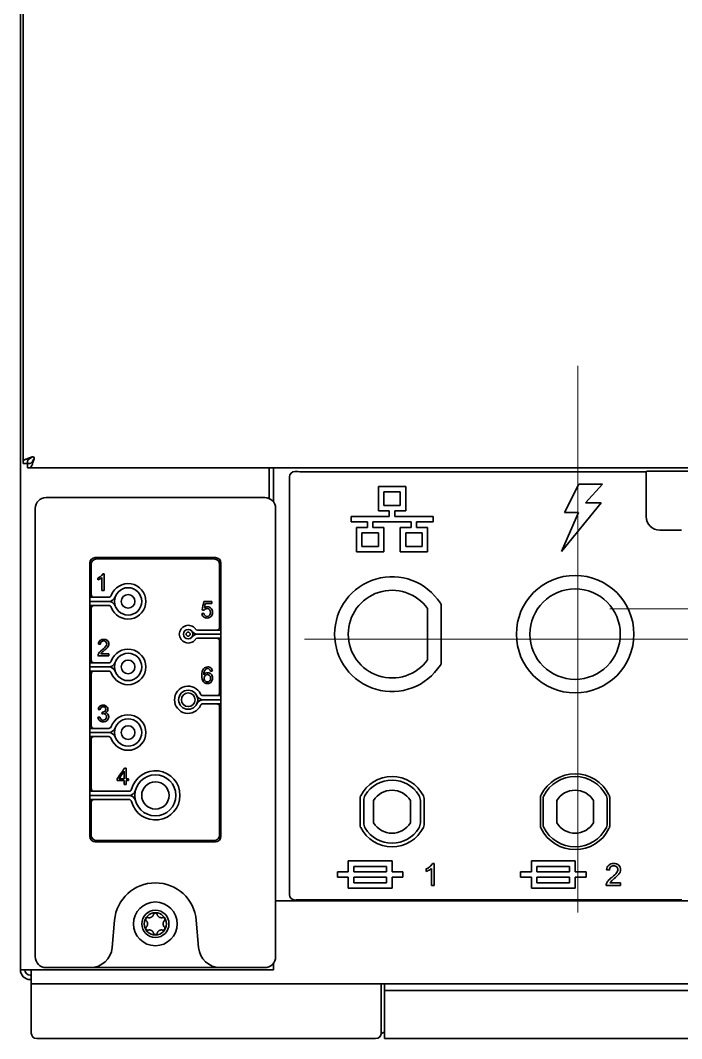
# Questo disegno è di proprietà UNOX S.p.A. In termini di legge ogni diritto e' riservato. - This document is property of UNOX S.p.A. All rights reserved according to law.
# Model space of a CAD drawing. Extents: x 53 to 4125, y 6244 to 9910.
# Drawn here: x 54.3 to 175.2, y 7999.4 to 8185.7 of the extents above; entities that cross this region are included whole.
import ezdxf

# ---------------------------------------------------------------- set-up
doc = ezdxf.new("R2010")
doc.units = 0
doc.header["$LTSCALE"] = 5
doc.layers.get('0').update_dxf_attribs({"linetype": 'CONTINUOUS', "lineweight": 0})
doc.layers.add('ORTHO$15', color=7, linetype='CONTINUOUS', true_color=0xffffff)

msp = doc.modelspace()

# ---------------------------------------------------------------- linework, layer by layer
at = {"color": 1}
for p, q in [((156.26, 8122.5), (156.26, 8022.5)), ((106.26, 8072.5), (206.26, 8072.5))]:
    msp.add_line(p, q, dxfattribs=at)
at = {"color": 3}
msp.add_line((162.08, 8078.02), (262.08, 8078.02), dxfattribs=at)
at = {"layer": 'ORTHO$15', "color": 7, "linetype": 'Continuous', "lineweight": 35, "extrusion": (0, 1, 0)}
for p, q in [((54.26, 8012), (54.26, 8727.57)), ((54.76, 8104.94), (54.76, 8727.27)), ((54.76, 8104.6), (54.76, 8104.94)), ((55.56, 8104.6), (54.76, 8104.6)), ((55.56, 8104.6), (55.56, 8104.94)), ((55.9, 8104.6), (55.56, 8104.6)), ((55.56, 8104.6), (55.56, 8103.8)), ((55.9, 8103.8), (55.56, 8103.8)), ((802.61, 8103.8), (55.9, 8103.8)), ((99.76, 8098.23), (99.76, 8103.8)), ((100.56, 8097.6), (100.56, 8103.8)), ((103.5, 8025.75), (103.5, 8102.15)), ((107.5, 8103.1), (168.77, 8103.1)), ((168.76, 8094.91), (168.76, 8102.1)), ((168.77, 8103.1), (168.86, 8103.19)), ((171.36, 8103.23), (175.15, 8103.23)), ((119.76, 8100.43), (119.76, 8095.93)), ((124.76, 8100.43), (119.76, 8100.43)), ((124.76, 8095.93), (124.76, 8100.43)), ((156.46, 8100.81), (153.81, 8095.64)), ((160.76, 8100.81), (156.46, 8100.81)), ((157.68, 8097.4), (160.76, 8100.81)), ((58.96, 8098.4), (98.96, 8098.4)), ((123.76, 8099.43), (120.76, 8099.43)), ((120.76, 8099.43), (120.76, 8096.93)), ((123.76, 8096.93), (123.76, 8099.43)), ((56.96, 8014.4), (56.96, 8096.4)), ((100.96, 8096.4), (100.96, 8014.4)), ((120.76, 8096.93), (123.76, 8096.93)), ((153.27, 8088.51), (160.52, 8097.4)), ((160.52, 8097.4), (157.68, 8097.4)), ((114.76, 8094.93), (114.76, 8093.93)), ((114.76, 8094.93), (121.76, 8094.93)), ((119.76, 8095.93), (121.76, 8095.93)), ((121.76, 8094.93), (121.76, 8095.93)), ((122.76, 8094.93), (122.76, 8095.93)), ((122.76, 8095.93), (124.76, 8095.93)), ((122.76, 8094.93), (129.76, 8094.93)), ((129.76, 8094.93), (129.76, 8093.93)), ((156.36, 8095.64), (153.27, 8088.51)), ((153.81, 8095.64), (156.36, 8095.64)), ((114.76, 8093.93), (117.76, 8093.93)), ((117.76, 8092.93), (115.76, 8092.93)), ((115.76, 8092.93), (115.76, 8088.43)), ((117.76, 8093.93), (117.76, 8092.93)), ((118.76, 8093.93), (118.76, 8092.93)), ((118.76, 8093.93), (125.76, 8093.93)), ((120.76, 8092.93), (118.76, 8092.93)), ((120.76, 8088.43), (120.76, 8092.93)), ((123.76, 8092.93), (123.76, 8088.43)), ((125.76, 8092.93), (123.76, 8092.93)), ((125.76, 8093.93), (125.76, 8092.93)), ((126.76, 8093.93), (129.76, 8093.93)), ((126.76, 8093.93), (126.76, 8092.93)), ((128.76, 8092.93), (126.76, 8092.93)), ((128.76, 8088.43), (128.76, 8092.93)), ((175.25, 8092.41), (171.26, 8092.41)), ((116.76, 8091.93), (116.76, 8089.43)), ((119.76, 8091.93), (116.76, 8091.93)), ((119.76, 8089.43), (119.76, 8091.93)), ((127.76, 8091.93), (124.76, 8091.93)), ((124.76, 8091.93), (124.76, 8089.43)), ((127.76, 8089.43), (127.76, 8091.93)), ((116.76, 8089.43), (119.76, 8089.43)), ((124.76, 8089.43), (127.76, 8089.43)), ((89.96, 8087.4), (67.96, 8087.4)), ((68.21, 8087.15), (89.71, 8087.15)), ((115.76, 8088.43), (120.76, 8088.43)), ((123.76, 8088.43), (128.76, 8088.43)), ((66.96, 8086.4), (66.96, 8036.4)), ((67.21, 8080.65), (67.21, 8086.15)), ((90.71, 8086.15), (90.71, 8074.65)), ((90.96, 8036.4), (90.96, 8086.4)), ((67.71, 8080.15), (66.96, 8080.15)), ((66.96, 8079.4), (70.21, 8079.4)), ((70.42, 8080.15), (67.71, 8080.15)), ((70.21, 8079.4), (70.42, 8079.4)), ((66.96, 8078.65), (67.71, 8078.65)), ((67.21, 8068.65), (67.21, 8078.15)), ((67.71, 8078.65), (70.42, 8078.65)), ((128.77, 8068.74), (128.77, 8078.07)), ((131.26, 8068.28), (131.26, 8078.53)), ((90.21, 8074.15), (86.67, 8074.15)), ((90.21, 8074.15), (90.96, 8074.15)), ((87.71, 8073.4), (86.67, 8073.4)), ((86.67, 8072.65), (90.21, 8072.65)), ((90.96, 8073.4), (87.71, 8073.4)), ((90.21, 8072.65), (90.96, 8072.65)), ((90.71, 8072.15), (90.71, 8062.65)), ((67.71, 8068.15), (66.96, 8068.15)), ((70.42, 8068.15), (67.71, 8068.15)), ((66.96, 8067.4), (70.21, 8067.4)), ((66.96, 8066.65), (67.71, 8066.65)), ((67.71, 8066.65), (70.42, 8066.65)), ((70.21, 8067.4), (70.42, 8067.4)), ((67.21, 8056.65), (67.21, 8066.15)), ((90.21, 8062.15), (87.68, 8062.15)), ((87.68, 8061.4), (87.71, 8061.4)), ((87.68, 8060.65), (90.21, 8060.65)), ((90.96, 8061.4), (87.71, 8061.4)), ((90.21, 8062.15), (90.96, 8062.15)), ((90.21, 8060.65), (90.96, 8060.65)), ((90.71, 8060.15), (90.71, 8036.65)), ((67.71, 8056.15), (66.96, 8056.15)), ((66.96, 8055.4), (70.21, 8055.4)), ((70.42, 8056.15), (67.71, 8056.15)), ((70.21, 8055.4), (70.42, 8055.4)), ((66.96, 8054.65), (67.71, 8054.65)), ((67.21, 8045.15), (67.21, 8054.15)), ((67.71, 8054.65), (70.42, 8054.65)), ((67.71, 8044.65), (66.96, 8044.65)), ((70.21, 8043.9), (66.96, 8043.9)), ((74.11, 8044.65), (67.71, 8044.65)), ((74.11, 8043.9), (70.21, 8043.9)), ((66.96, 8043.15), (67.71, 8043.15)), ((67.21, 8036.65), (67.21, 8042.65)), ((67.71, 8043.15), (74.11, 8043.15)), ((116.41, 8038.49), (116.41, 8043.35)), ((117.07, 8042.97), (117.07, 8038.88)), ((118.89, 8042.97), (118.89, 8038.88)), ((125.62, 8038.88), (125.62, 8042.97)), ((127.44, 8038.88), (127.44, 8042.97)), ((128.11, 8043.35), (128.11, 8038.49)), ((149.41, 8038.49), (149.41, 8043.35)), ((149.91, 8043.35), (149.91, 8038.49)), ((152.39, 8042.97), (152.39, 8038.88)), ((159.12, 8038.88), (159.12, 8042.97)), ((161.61, 8038.49), (161.61, 8043.35)), ((162.11, 8043.35), (162.11, 8038.49)), ((67.96, 8035.4), (89.96, 8035.4)), ((89.71, 8035.65), (68.21, 8035.65)), ((114.26, 8031.92), (122.26, 8031.92)), ((114.26, 8029.92), (114.26, 8031.92)), ((115.26, 8029.92), (115.26, 8030.92)), ((115.26, 8030.92), (121.26, 8030.92)), ((121.26, 8030.92), (121.26, 8029.92)), ((122.26, 8031.92), (122.26, 8029.92)), ((155.76, 8031.92), (147.76, 8031.92)), ((147.76, 8031.92), (147.76, 8029.92)), ((148.76, 8030.92), (148.76, 8029.92)), ((154.76, 8030.92), (148.76, 8030.92)), ((154.76, 8029.92), (154.76, 8030.92)), ((155.76, 8029.92), (155.76, 8031.92)), ((114.26, 8029.92), (112.26, 8029.92)), ((112.26, 8028.92), (112.26, 8029.92)), ((121.26, 8029.92), (115.26, 8029.92)), ((124.26, 8029.92), (122.26, 8029.92)), ((124.26, 8028.92), (124.26, 8029.92)), ((147.76, 8029.92), (145.76, 8029.92)), ((145.76, 8028.92), (145.76, 8029.92)), ((154.76, 8029.92), (148.76, 8029.92)), ((157.76, 8029.92), (155.76, 8029.92)), ((157.76, 8028.92), (157.76, 8029.92)), ((114.26, 8028.92), (112.26, 8028.92)), ((114.26, 8026.92), (114.26, 8028.92)), ((121.26, 8028.92), (115.26, 8028.92)), ((115.26, 8027.92), (115.26, 8028.92)), ((121.26, 8027.92), (115.26, 8027.92)), ((121.26, 8028.92), (121.26, 8027.92)), ((122.26, 8028.92), (122.26, 8026.92)), ((124.26, 8028.92), (122.26, 8028.92)), ((147.76, 8028.92), (145.76, 8028.92)), ((147.76, 8028.92), (147.76, 8026.92)), ((154.76, 8028.92), (148.76, 8028.92)), ((148.76, 8028.92), (148.76, 8027.92)), ((148.76, 8027.92), (154.76, 8027.92)), ((154.76, 8027.92), (154.76, 8028.92)), ((155.76, 8026.92), (155.76, 8028.92)), ((157.76, 8028.92), (155.76, 8028.92)), ((122.26, 8026.92), (114.26, 8026.92)), ((147.76, 8026.92), (155.76, 8026.92)), ((100.96, 8024.6), (277.26, 8024.6)), ((175.29, 8024.8), (107.5, 8024.8)), ((71.48, 8021.06), (71.05, 8016.05)), ((86.86, 8016.05), (86.43, 8021.06)), ((67.06, 8012.4), (58.96, 8012.4)), ((87.29, 8012.4), (70.62, 8012.4)), ((98.96, 8012.4), (90.85, 8012.4)), ((100.56, 8013.2), (100.56, 8012)), ((56.06, 8012), (54.26, 8012)), ((98.76, 8012), (56.06, 8012)), ((56.26, 8011), (56.06, 8011)), ((56.26, 8011.2), (56.26, 8012)), ((56.26, 8009.4), (56.26, 8011.2)), ((99.76, 8012), (98.76, 8012)), ((100.56, 8012), (99.76, 8012)), ((56.06, 8010.2), (56.26, 8010.2)), ((690.16, 8009.4), (56.26, 8009.4)), ((56.26, 8000.4), (56.26, 8009.4)), ((120.26, 8009.4), (120.26, 8000.4)), ((120.91, 8008.2), (120.91, 8009.4)), ((120.91, 8008.2), (120.91, 8007.2)), ((120.91, 8008.2), (122.91, 8008.2)), ((120.91, 8007.2), (120.91, 8001.6)), ((122.91, 8008.2), (694.63, 8008.2)), ((120.91, 7999.4), (120.91, 8001.6)), ((60.26, 7999.4), (57.26, 7999.4)), ((116.26, 7999.4), (60.26, 7999.4)), ((119.26, 7999.4), (116.26, 7999.4)), ((737.61, 7999.4), (120.91, 7999.4))]:
    msp.add_line(p, q, dxfattribs=at)
at = {"layer": 'ORTHO$15', "color": 7, "linetype": 'Continuous', "lineweight": 35}
for centre, radius in [((155.76, 8073.4), 10.75), ((155.76, 8073.4), 8.27), ((73.96, 8079.4), 1.25), ((84.96, 8073.4), 0.375), ((73.96, 8067.4), 1.25), ((84.96, 8061.4), 1.25), ((73.96, 8055.4), 1.25), ((78.96, 8043.9), 2.5), ((78.96, 8020.4), 4), ((78.96, 8020.4), 2.49)]:
    msp.add_circle(centre, radius, dxfattribs=at)
at = {"layer": 'ORTHO$15', "color": 7, "linetype": 'Continuous', "lineweight": 35, "extrusion": (0, 0, -1)}
for centre, radius in [((-73.96, 8079.4), 2.5), ((-84.96, 8073.4), 0.875), ((-73.96, 8067.4), 2.5), ((-84.96, 8061.4), 1.75), ((-73.96, 8055.4), 2.5), ((-78.96, 8043.9), 3.75), ((-78.96, 8020.4), 2.03)]:
    msp.add_circle(centre, radius, dxfattribs=at)
at = {"layer": 'ORTHO$15', "color": 7, "linetype": 'Continuous', "lineweight": 35}
for centre, radius, start, end in [((56.56, 8105.6), 0.25, 0, 90), ((67.96, 8086.4), 1, 90, 180), ((89.96, 8086.4), 1, 0, 90), ((122.26, 8073.4), 10.5, 32.6369, 327.3631), ((73.96, 8079.4), 3.25, 199.4712, 160.5288), ((122.26, 8073.4), 8.02, 35.6591, 324.3409), ((128.76, 8078.07), 0.0157, 0, 35.6591), ((130.26, 8078.53), 1, 0, 32.6369), ((84.96, 8073.4), 1.62, 36.0319, 323.9681), ((73.96, 8067.4), 3.25, 199.4712, 160.5288), ((128.76, 8068.74), 0.0157, 324.3409, 0), ((130.26, 8068.28), 1, 327.3631, 0), ((84.96, 8061.4), 2.5, 24.6243, 335.3757), ((73.96, 8055.4), 3.25, 199.4712, 160.5288), ((78.96, 8043.9), 4.5, 194.4775, 165.5225), ((122.26, 8040.92), 5.76, 31.4052, 148.5948), ((155.76, 8040.92), 6.42, 26.6186, 153.3814), ((118.91, 8042.97), 1.83, 148.5948, 180), ((122.26, 8040.92), 3.94, 31.4052, 148.5948), ((125.61, 8042.97), 1.83, 0, 31.4052), ((155.76, 8040.92), 3.94, 31.4052, 148.5948), ((118.91, 8042.97), 0.0157, 148.5948, 180), ((125.61, 8042.97), 0.0157, 0, 31.4052), ((150.91, 8043.35), 1, 153.3814, 180), ((152.41, 8042.97), 0.0157, 148.5948, 180), ((159.11, 8042.97), 0.0157, 0, 31.4052), ((160.61, 8043.35), 1, 0, 26.6186), ((118.91, 8038.88), 1.83, 180, 211.4052), ((118.91, 8038.88), 0.0157, 180, 211.4052), ((122.26, 8040.92), 3.94, 211.4052, 328.5948), ((125.61, 8038.88), 0.0157, 328.5948, 0), ((125.61, 8038.88), 1.83, 328.5948, 0), ((150.91, 8038.49), 1, 180, 206.6186), ((152.41, 8038.88), 0.0157, 180, 211.4052), ((155.76, 8040.92), 3.94, 211.4052, 328.5948), ((159.11, 8038.88), 0.0157, 328.5948, 0), ((160.61, 8038.49), 1, 333.3814, 0), ((67.96, 8036.4), 1, 180, 270), ((89.96, 8036.4), 1, 270, 0), ((122.26, 8040.92), 5.76, 211.4052, 328.5948), ((155.76, 8040.92), 6.42, 206.6186, 333.3814), ((78.96, 8020.4), 7.5, 5, 175), ((56.06, 8012), 1.8, 180, 270), ((57.26, 8000.4), 1, 180, 270), ((119.26, 8000.4), 1, 270, 0)]:
    msp.add_arc(centre, radius, start, end, dxfattribs=at)
at = {"layer": 'ORTHO$15', "color": 7, "linetype": 'Continuous', "lineweight": 35, "extrusion": (0, 0, -1)}
for centre, radius, start, end in [((-58.96, 8096.4), 2, 0, 90), ((-98.96, 8096.4), 2, 90, 180), ((-68.21, 8086.15), 1, 0, 90), ((-89.71, 8086.15), 1, 90, 180), ((-67.71, 8080.65), 0.5, 270, 0), ((-70.42, 8080.65), 0.5, 199.4712, 270), ((-70.42, 8080.65), 1.25, 199.4712, 270), ((-70.42, 8078.15), 1.25, 90, 160.5288), ((-67.71, 8078.15), 0.5, 0, 90), ((-70.42, 8078.15), 0.5, 90, 160.5288), ((-86.67, 8074.65), 1.25, 270, 323.9681), ((-86.67, 8074.65), 0.5, 270, 323.9681), ((-90.21, 8074.65), 0.5, 180, 270), ((-86.67, 8072.15), 1.25, 36.0319, 90), ((-86.67, 8072.15), 0.5, 36.0319, 90), ((-90.21, 8072.15), 0.5, 90, 180), ((-67.71, 8068.65), 0.5, 270, 0), ((-70.42, 8068.65), 0.5, 199.4712, 270), ((-70.42, 8068.65), 1.25, 199.4712, 270), ((-67.71, 8066.15), 0.5, 0, 90), ((-70.42, 8066.15), 1.25, 90, 160.5288), ((-70.42, 8066.15), 0.5, 90, 160.5288), ((-90.21, 8062.65), 0.5, 180, 270), ((-87.68, 8062.65), 1.25, 270, 335.3757), ((-87.68, 8060.15), 1.25, 24.6243, 90), ((-87.68, 8062.65), 0.5, 270, 335.3757), ((-87.68, 8060.15), 0.5, 24.6243, 90), ((-90.21, 8060.15), 0.5, 90, 180), ((-67.71, 8056.65), 0.5, 270, 0), ((-70.42, 8056.65), 0.5, 199.4712, 270), ((-70.42, 8056.65), 1.25, 199.4712, 270), ((-70.42, 8054.15), 1.25, 90, 160.5288), ((-67.71, 8054.15), 0.5, 0, 90), ((-70.42, 8054.15), 0.5, 90, 160.5288), ((-155.76, 8040.92), 6.93, 26.6186, 153.3814), ((-122.26, 8040.92), 6.42, 26.6186, 153.3814), ((-67.71, 8045.15), 0.5, 270, 0), ((-74.11, 8045.15), 0.5, 194.4775, 270), ((-74.11, 8045.15), 1.25, 194.4775, 270), ((-74.11, 8042.65), 1.25, 90, 165.5225), ((-150.91, 8043.35), 1.5, 0, 26.6186), ((-160.61, 8043.35), 1.5, 153.3814, 180), ((-67.71, 8042.65), 0.5, 0, 90), ((-74.11, 8042.65), 0.5, 90, 165.5225), ((-117.41, 8043.35), 1, 0, 26.6186), ((-127.11, 8043.35), 1, 153.3814, 180), ((-117.41, 8038.49), 1, 333.3814, 0), ((-127.11, 8038.49), 1, 180, 206.6186), ((-150.91, 8038.49), 1.5, 333.3814, 0), ((-160.61, 8038.49), 1.5, 180, 206.6186), ((-68.21, 8036.65), 1, 270, 0), ((-89.71, 8036.65), 1, 180, 270), ((-122.26, 8040.92), 6.42, 206.6186, 333.3814), ((-155.76, 8040.92), 6.93, 206.6186, 333.3814), ((-67.06, 8016.4), 4, 185, 270), ((-90.85, 8016.4), 4, 270, 355), ((-58.96, 8014.4), 2, 270, 0), ((-98.96, 8014.4), 2, 180, 270), ((-56.06, 8012), 1, 270, 0), ((-121.09, 7999.6), 1, 23.5782, 79.4535)]:
    msp.add_arc(centre, radius, start, end, dxfattribs=at)
at = {"layer": 'ORTHO$15', "color": 7, "linetype": 'Continuous', "lineweight": 35}
for centre, major_axis, start_param, end_param in [((104.5, 8102.15), (0.707, 0.707), 0.78555, 2.356042), ((104.5, 8025.75), (0.707, -0.707), 3.927143, 5.497635)]:
    msp.add_ellipse(centre, major_axis=major_axis, ratio=0.999695, start_param=start_param, end_param=end_param, dxfattribs=at)
at = {"layer": 'ORTHO$15', "color": 7, "linetype": 'Continuous', "lineweight": 35, "extrusion": (0, 0, -1)}
for centre, major_axis, ratio, start_param, end_param in [((107.5, 8103.16), (-3, 0), 0.017455, 4.712389, 6.265732), ((168.77, 8102.1), (0, 1), 0.008728, 4.712389, 6.265732), ((171.36, 8103.19), (-2.5, 0), 0.017455, 0.017453, 1.570796), ((175.15, 8103.19), (-2.5, 0), 0.017455, 1.570796, 3.124139), ((171.26, 8094.91), (-1.77, -1.77), 0.999695, 5.497939, 7.068431), ((107.5, 8024.75), (-3, 0), 0.017455, 0.017453, 1.570796)]:
    msp.add_ellipse(centre, major_axis=major_axis, ratio=ratio, start_param=start_param, end_param=end_param, dxfattribs=at)
at = {"layer": 'ORTHO$15', "color": 7, "linetype": 'Continuous', "lineweight": 35}
for points, knots in [([(54.76, 8104.94), (54.76, 8104.98), (54.77, 8105.02), (54.81, 8105.09), (54.84, 8105.13), (54.92, 8105.2), (54.97, 8105.24), (55.09, 8105.31), (55.16, 8105.35), (55.31, 8105.42), (55.39, 8105.46), (55.57, 8105.53), (55.66, 8105.57), (55.87, 8105.64), (55.97, 8105.68), (56.19, 8105.75), (56.3, 8105.79), (56.41, 8105.83)], [0, 0, 0, 0, 0.125, 0.125, 0.25, 0.25, 0.375, 0.375, 0.5, 0.5, 0.625, 0.625, 0.75, 0.75, 0.875, 0.875, 1, 1, 1, 1]), ([(55.56, 8104.94), (55.56, 8105.02), (55.58, 8105.09), (55.67, 8105.24), (55.74, 8105.31), (55.9, 8105.46), (56, 8105.53), (56.23, 8105.68), (56.35, 8105.75), (56.47, 8105.83)], [0, 0, 0, 0, 0.25, 0.25, 0.5, 0.5, 0.75, 0.75, 1, 1, 1, 1]), ([(55.9, 8104.6), (55.93, 8104.6), (55.97, 8104.61), (56.04, 8104.63), (56.08, 8104.65), (56.15, 8104.69), (56.19, 8104.72), (56.27, 8104.79), (56.3, 8104.82), (56.38, 8104.91), (56.41, 8104.95), (56.49, 8105.05), (56.52, 8105.11), (56.6, 8105.22), (56.63, 8105.28), (56.71, 8105.4), (56.75, 8105.46), (56.78, 8105.52)], [0, 0, 0, 0, 0.125, 0.125, 0.25, 0.25, 0.375, 0.375, 0.5, 0.5, 0.625, 0.625, 0.75, 0.75, 0.875, 0.875, 1, 1, 1, 1]), ([(55.9, 8103.8), (55.97, 8103.8), (56.04, 8103.84), (56.19, 8104.01), (56.27, 8104.13), (56.41, 8104.43), (56.49, 8104.61), (56.63, 8105.01), (56.71, 8105.23), (56.78, 8105.45)], [0, 0, 0, 0, 0.25, 0.25, 0.5, 0.5, 0.75, 0.75, 1, 1, 1, 1]), ([(56.41, 8105.83), (56.41, 8105.83), (56.42, 8105.83), (56.43, 8105.83), (56.44, 8105.84), (56.45, 8105.84), (56.46, 8105.84), (56.47, 8105.84), (56.48, 8105.85), (56.49, 8105.85), (56.5, 8105.85), (56.51, 8105.85), (56.52, 8105.85), (56.53, 8105.85), (56.54, 8105.85), (56.55, 8105.85), (56.56, 8105.85)], [0, 0, 0, 0, 0.070356, 0.140723, 0.211142, 0.28165, 0.352287, 0.42309, 0.494098, 0.565348, 0.636878, 0.708725, 0.780925, 0.853514, 0.926527, 1, 1, 1, 1]), ([(68.46, 8083.66), (68.66, 8083.76), (68.84, 8083.87), (69.15, 8084.15), (69.26, 8084.28), (69.32, 8084.41)], [0, 0, 0, 0, 0.500072, 0.500072, 1, 1, 1, 1]), ([(69.19, 8083.75), (69.1, 8083.66), (68.99, 8083.58), (68.7, 8083.41), (68.57, 8083.35), (68.46, 8083.31)], [0, 0, 0, 0, 0.499419, 0.499419, 1, 1, 1, 1]), ([(87.46, 8077.19), (87.48, 8076.94), (87.58, 8076.73), (87.92, 8076.43), (88.15, 8076.35), (88.75, 8076.35), (89.01, 8076.47), (89.36, 8076.91), (89.44, 8077.15), (89.44, 8077.7), (89.35, 8077.94), (88.99, 8078.3), (88.77, 8078.39), (88.31, 8078.39), (88.12, 8078.33), (87.94, 8078.2)], [0, 0, 0, 0, 0.140922, 0.140922, 0.281844, 0.281844, 0.453247, 0.453247, 0.593415, 0.593415, 0.740711, 0.740711, 0.88832, 0.88832, 1, 1, 1, 1]), ([(87.87, 8077.77), (87.92, 8077.86), (88, 8077.93), (88.19, 8078.04), (88.29, 8078.07), (88.6, 8078.07), (88.76, 8078.01), (88.99, 8077.76), (89.05, 8077.6), (89.05, 8077.16), (88.99, 8076.99), (88.75, 8076.72), (88.6, 8076.65), (88.27, 8076.65), (88.15, 8076.7), (87.94, 8076.89), (87.87, 8077.03), (87.84, 8077.22)], [0, 0, 0, 0, 0.087762, 0.087762, 0.175829, 0.175829, 0.316737, 0.316737, 0.456744, 0.456744, 0.604956, 0.604956, 0.753169, 0.753169, 0.876359, 0.876359, 1, 1, 1, 1]), ([(68.91, 8071.55), (68.91, 8071.74), (68.96, 8071.88), (69.17, 8072.1), (69.32, 8072.15), (69.66, 8072.15), (69.8, 8072.1), (70.01, 8071.9), (70.06, 8071.78), (70.06, 8071.49), (70, 8071.34), (69.77, 8071.03), (69.55, 8070.82), (69.02, 8070.38), (68.85, 8070.23), (68.63, 8069.97), (68.55, 8069.83), (68.5, 8069.7)], [0, 0, 0, 0, 0.147157, 0.147157, 0.293787, 0.293787, 0.431567, 0.431567, 0.569855, 0.569855, 0.700903, 0.700903, 0.83184, 0.83184, 0.91592, 0.91592, 1, 1, 1, 1]), ([(68.97, 8069.8), (69.01, 8069.86), (69.06, 8069.93), (69.19, 8070.06), (69.33, 8070.19), (69.82, 8070.6), (70, 8070.77), (70.23, 8071.03), (70.31, 8071.15), (70.41, 8071.38), (70.44, 8071.5), (70.44, 8071.86), (70.35, 8072.06), (70.02, 8072.38), (69.79, 8072.45), (69.22, 8072.45), (68.99, 8072.38), (68.65, 8072.09), (68.55, 8071.87), (68.53, 8071.59)], [0, 0, 0, 0, 0.067112, 0.067112, 0.133836, 0.133836, 0.214006, 0.214006, 0.294415, 0.294415, 0.374823, 0.374823, 0.532056, 0.532056, 0.689288, 0.689288, 0.844844, 0.844844, 1, 1, 1, 1]), ([(89.38, 8066.67), (89.35, 8066.9), (89.26, 8067.08), (88.96, 8067.35), (88.77, 8067.41), (88.22, 8067.41), (87.96, 8067.3), (87.56, 8066.81), (87.46, 8066.39), (87.46, 8065.29), (87.55, 8064.92), (87.94, 8064.46), (88.19, 8064.35), (88.68, 8064.35), (88.84, 8064.39), (89.12, 8064.57), (89.23, 8064.69), (89.4, 8065.01), (89.44, 8065.19), (89.44, 8065.66), (89.35, 8065.9), (89, 8066.26), (88.8, 8066.35), (88.41, 8066.35), (88.28, 8066.32), (88.02, 8066.18), (87.91, 8066.08), (87.82, 8065.95)], [0, 0, 0, 0, 0.071489, 0.071489, 0.143365, 0.143365, 0.239824, 0.239824, 0.350334, 0.350334, 0.449005, 0.449005, 0.547868, 0.547868, 0.605704, 0.605704, 0.663539, 0.663539, 0.721594, 0.721594, 0.809979, 0.809979, 0.898561, 0.898561, 0.949219, 0.949219, 1, 1, 1, 1]), ([(87.82, 8065.95), (87.82, 8066.25), (87.86, 8066.48), (87.99, 8066.81), (88.08, 8066.93), (88.29, 8067.08), (88.39, 8067.11), (88.66, 8067.11), (88.78, 8067.06), (88.88, 8066.95)], [0, 0, 0, 0, 0.268687, 0.268687, 0.536289, 0.536289, 0.743134, 0.743134, 1, 1, 1, 1]), ([(87.96, 8065.01), (87.91, 8065.13), (87.88, 8065.25), (87.88, 8065.57), (87.94, 8065.72), (88.17, 8065.96), (88.31, 8066.02), (88.65, 8066.02), (88.78, 8065.96), (88.89, 8065.84)], [0, 0, 0, 0, 0.179265, 0.179265, 0.451403, 0.451403, 0.724443, 0.724443, 1, 1, 1, 1]), ([(88.89, 8065.84), (89, 8065.72), (89.06, 8065.56), (89.06, 8065.14), (89, 8064.97), (88.78, 8064.72), (88.65, 8064.65), (88.38, 8064.65), (88.28, 8064.68), (88.09, 8064.81), (88.01, 8064.89), (87.96, 8065.01)], [0, 0, 0, 0, 0.22228, 0.22228, 0.453616, 0.453616, 0.684166, 0.684166, 0.842812, 0.842812, 1, 1, 1, 1]), ([(68.46, 8058.19), (68.48, 8057.94), (68.58, 8057.74), (68.93, 8057.43), (69.15, 8057.35), (69.7, 8057.35), (69.94, 8057.44), (70.32, 8057.8), (70.42, 8058.03), (70.42, 8058.48), (70.37, 8058.64), (70.17, 8058.9), (70.04, 8058.99), (69.86, 8059.03)], [0, 0, 0, 0, 0.171114, 0.171114, 0.342269, 0.342269, 0.531886, 0.531886, 0.721124, 0.721124, 0.860562, 0.860562, 1, 1, 1, 1]), ([(69.86, 8059.03), (70, 8059.09), (70.1, 8059.17), (70.24, 8059.39), (70.27, 8059.5), (70.27, 8059.77), (70.24, 8059.9), (70.09, 8060.14), (69.99, 8060.24), (69.71, 8060.38), (69.56, 8060.41), (69.16, 8060.41), (68.96, 8060.35), (68.64, 8060.08), (68.54, 8059.88), (68.49, 8059.64)], [0, 0, 0, 0, 0.121771, 0.121771, 0.24333, 0.24333, 0.371361, 0.371361, 0.499752, 0.499752, 0.628422, 0.628422, 0.814211, 0.814211, 1, 1, 1, 1]), ([(69.18, 8058.82), (69.29, 8058.85), (69.37, 8058.86), (69.61, 8058.86), (69.75, 8058.81), (69.97, 8058.59), (70.03, 8058.45), (70.03, 8058.1), (69.97, 8057.95), (69.73, 8057.71), (69.58, 8057.65), (69.27, 8057.65), (69.14, 8057.7), (68.94, 8057.88), (68.87, 8058.03), (68.82, 8058.24)], [0, 0, 0, 0, 0.064915, 0.064915, 0.223281, 0.223281, 0.381646, 0.381646, 0.547929, 0.547929, 0.715282, 0.715282, 0.857346, 0.857346, 1, 1, 1, 1]), ([(68.86, 8059.57), (68.89, 8059.75), (68.95, 8059.89), (69.14, 8060.07), (69.26, 8060.11), (69.55, 8060.11), (69.67, 8060.07), (69.85, 8059.89), (69.89, 8059.78), (69.89, 8059.47), (69.83, 8059.35), (69.58, 8059.18), (69.44, 8059.14), (69.27, 8059.14), (69.25, 8059.14), (69.22, 8059.15)], [0, 0, 0, 0, 0.148801, 0.148801, 0.298837, 0.298837, 0.449674, 0.449674, 0.600512, 0.600512, 0.790773, 0.790773, 0.981319, 0.981319, 1, 1, 1, 1]), ([(163.65, 8029.37), (163.8, 8029.54), (163.91, 8029.7), (164.04, 8030.01), (164.07, 8030.17), (164.07, 8030.64), (163.96, 8030.91), (163.51, 8031.33), (163.21, 8031.44), (162.45, 8031.44), (162.14, 8031.34), (161.92, 8031.14)], [0, 0, 0, 0, 0.127463, 0.127463, 0.254927, 0.254927, 0.504171, 0.504171, 0.753415, 0.753415, 1, 1, 1, 1]), ([(162.25, 8030.82), (162.39, 8030.96), (162.58, 8031.03), (163.04, 8031.03), (163.22, 8030.97), (163.36, 8030.83)], [0, 0, 0, 0, 0.515556, 0.515556, 1, 1, 1, 1]), ([(163.36, 8030.83), (163.5, 8030.7), (163.57, 8030.54), (163.57, 8030.15), (163.49, 8029.96), (163.34, 8029.75)], [0, 0, 0, 0, 0.513441, 0.513441, 1, 1, 1, 1]), ([(163.34, 8029.75), (163.19, 8029.54), (162.89, 8029.26), (162.18, 8028.67), (161.96, 8028.47), (161.67, 8028.12), (161.56, 8027.94), (161.49, 8027.76)], [0, 0, 0, 0, 0.437773, 0.437773, 0.718887, 0.718887, 1, 1, 1, 1]), ([(77.3, 8020.98), (77.29, 8021), (77.26, 8021.02), (77.24, 8021.05), (77.23, 8021.08), (77.23, 8021.09), (77.22, 8021.1), (77.22, 8021.11), (77.21, 8021.14), (77.21, 8021.16), (77.2, 8021.19), (77.2, 8021.21), (77.2, 8021.25), (77.2, 8021.27), (77.21, 8021.29), (77.21, 8021.3), (77.22, 8021.32), (77.22, 8021.33), (77.23, 8021.36), (77.24, 8021.37), (77.25, 8021.4), (77.25, 8021.41), (77.27, 8021.42), (77.27, 8021.43), (77.29, 8021.45), (77.3, 8021.46), (77.32, 8021.48), (77.33, 8021.49), (77.34, 8021.5), (77.35, 8021.5), (77.38, 8021.52), (77.39, 8021.53), (77.42, 8021.54), (77.43, 8021.54), (77.44, 8021.54), (77.45, 8021.55), (77.48, 8021.55), (77.5, 8021.56), (77.52, 8021.56), (77.53, 8021.56), (77.55, 8021.56), (77.56, 8021.56), (77.59, 8021.55), (77.61, 8021.55), (77.62, 8021.55)], [0, 0, 0, 0, 0.0625, 0.125, 0.125, 0.15625, 0.15625, 0.1875, 0.1875, 0.25, 0.25, 0.3125, 0.3125, 0.375, 0.375, 0.40625, 0.40625, 0.4375, 0.4375, 0.5, 0.5, 0.53125, 0.53125, 0.5625, 0.5625, 0.625, 0.625, 0.65625, 0.65625, 0.6875, 0.6875, 0.75, 0.75, 0.78125, 0.78125, 0.8125, 0.8125, 0.875, 0.875, 0.90625, 0.90625, 0.9375, 0.9375, 1, 1, 1, 1]), ([(77.62, 8021.55), (77.67, 8021.53), (77.73, 8021.52), (77.81, 8021.52), (77.83, 8021.52), (77.87, 8021.52), (77.89, 8021.52), (77.91, 8021.52), (77.93, 8021.52), (77.99, 8021.53), (78.05, 8021.54), (78.11, 8021.57), (78.12, 8021.57), (78.15, 8021.58), (78.16, 8021.59), (78.2, 8021.6), (78.22, 8021.62), (78.29, 8021.66), (78.34, 8021.69), (78.39, 8021.73), (78.4, 8021.74), (78.42, 8021.76), (78.45, 8021.79), (78.49, 8021.84), (78.52, 8021.89), (78.54, 8021.92), (78.55, 8021.93), (78.56, 8021.95), (78.57, 8021.97), (78.6, 8022.03), (78.62, 8022.08), (78.63, 8022.13)], [0, 0, 0, 0, 0.125, 0.125, 0.1875, 0.1875, 0.21875, 0.21875, 0.25, 0.25, 0.375, 0.375, 0.40625, 0.40625, 0.4375, 0.4375, 0.5, 0.5, 0.625, 0.625, 0.65625, 0.65625, 0.6875, 0.75, 0.8125, 0.8125, 0.84375, 0.84375, 0.875, 0.875, 1, 1, 1, 1]), ([(78.63, 8022.13), (78.64, 8022.15), (78.65, 8022.18), (78.66, 8022.21), (78.68, 8022.23), (78.69, 8022.24), (78.7, 8022.26), (78.7, 8022.26), (78.72, 8022.28), (78.73, 8022.3), (78.76, 8022.31), (78.76, 8022.32), (78.78, 8022.33), (78.79, 8022.33), (78.81, 8022.35), (78.83, 8022.35), (78.85, 8022.36), (78.86, 8022.36), (78.88, 8022.37), (78.89, 8022.37), (78.92, 8022.38), (78.94, 8022.38), (78.96, 8022.38), (78.97, 8022.38), (78.99, 8022.38), (79, 8022.37), (79.03, 8022.37), (79.05, 8022.36), (79.07, 8022.36), (79.08, 8022.35), (79.1, 8022.35), (79.11, 8022.34), (79.13, 8022.33), (79.15, 8022.32), (79.17, 8022.3), (79.18, 8022.3), (79.19, 8022.28), (79.2, 8022.28), (79.21, 8022.26), (79.23, 8022.24), (79.24, 8022.22), (79.25, 8022.21), (79.25, 8022.2), (79.26, 8022.19), (79.27, 8022.16), (79.28, 8022.15), (79.28, 8022.13)], [0, 0, 0, 0, 0.0625, 0.125, 0.125, 0.15625, 0.15625, 0.1875, 0.1875, 0.25, 0.25, 0.28125, 0.28125, 0.3125, 0.3125, 0.375, 0.375, 0.40625, 0.40625, 0.4375, 0.4375, 0.5, 0.5, 0.53125, 0.53125, 0.5625, 0.5625, 0.625, 0.625, 0.65625, 0.65625, 0.6875, 0.6875, 0.75, 0.75, 0.78125, 0.78125, 0.8125, 0.8125, 0.875, 0.875, 0.90625, 0.90625, 0.9375, 0.9375, 1, 1, 1, 1]), ([(79.28, 8022.13), (79.29, 8022.08), (79.31, 8022.03), (79.35, 8021.96), (79.36, 8021.93), (79.38, 8021.9), (79.39, 8021.89), (79.41, 8021.86), (79.41, 8021.85), (79.45, 8021.8), (79.49, 8021.76), (79.54, 8021.72), (79.55, 8021.71), (79.57, 8021.69), (79.58, 8021.68), (79.62, 8021.66), (79.64, 8021.64), (79.71, 8021.6), (79.76, 8021.58), (79.82, 8021.56), (79.84, 8021.55), (79.86, 8021.55), (79.9, 8021.54), (79.97, 8021.52), (80.02, 8021.52), (80.06, 8021.52), (80.08, 8021.52), (80.1, 8021.52), (80.12, 8021.52), (80.18, 8021.52), (80.24, 8021.53), (80.29, 8021.55)], [0, 0, 0, 0, 0.125, 0.125, 0.1875, 0.1875, 0.21875, 0.21875, 0.25, 0.25, 0.375, 0.375, 0.40625, 0.40625, 0.4375, 0.4375, 0.5, 0.5, 0.625, 0.625, 0.65625, 0.65625, 0.6875, 0.75, 0.8125, 0.8125, 0.84375, 0.84375, 0.875, 0.875, 1, 1, 1, 1]), ([(80.29, 8021.55), (80.31, 8021.55), (80.34, 8021.56), (80.38, 8021.56), (80.4, 8021.56), (80.41, 8021.56), (80.43, 8021.55), (80.44, 8021.55), (80.47, 8021.55), (80.48, 8021.54), (80.51, 8021.53), (80.52, 8021.53), (80.53, 8021.52), (80.54, 8021.51), (80.57, 8021.5), (80.58, 8021.49), (80.6, 8021.47), (80.61, 8021.46), (80.62, 8021.45), (80.63, 8021.44), (80.65, 8021.42), (80.66, 8021.41), (80.67, 8021.38), (80.67, 8021.37), (80.68, 8021.36), (80.69, 8021.35), (80.7, 8021.32), (80.7, 8021.3), (80.71, 8021.28), (80.71, 8021.27), (80.71, 8021.25), (80.71, 8021.24), (80.71, 8021.22), (80.71, 8021.21), (80.71, 8021.19), (80.71, 8021.18), (80.71, 8021.16), (80.7, 8021.14), (80.69, 8021.11), (80.69, 8021.1), (80.68, 8021.09), (80.68, 8021.08), (80.67, 8021.06), (80.66, 8021.04), (80.64, 8021.02), (80.64, 8021.01), (80.63, 8021), (80.62, 8020.99), (80.61, 8020.98)], [0, 0, 0, 0, 0.0625, 0.125, 0.125, 0.15625, 0.15625, 0.1875, 0.1875, 0.25, 0.25, 0.28125, 0.28125, 0.3125, 0.3125, 0.375, 0.375, 0.40625, 0.40625, 0.4375, 0.4375, 0.5, 0.5, 0.53125, 0.53125, 0.5625, 0.5625, 0.625, 0.625, 0.65625, 0.65625, 0.6875, 0.6875, 0.71875, 0.71875, 0.75, 0.75, 0.8125, 0.8125, 0.84375, 0.84375, 0.875, 0.875, 0.9375, 0.9375, 0.96875, 0.96875, 1, 1, 1, 1]), ([(77.62, 8019.26), (77.61, 8019.25), (77.57, 8019.25), (77.53, 8019.25), (77.51, 8019.25), (77.5, 8019.25), (77.48, 8019.25), (77.47, 8019.25), (77.44, 8019.26), (77.43, 8019.26), (77.4, 8019.27), (77.39, 8019.28), (77.38, 8019.29), (77.37, 8019.29), (77.34, 8019.31), (77.33, 8019.32), (77.31, 8019.33), (77.3, 8019.34), (77.29, 8019.35), (77.28, 8019.36), (77.27, 8019.38), (77.25, 8019.4), (77.24, 8019.42), (77.24, 8019.43), (77.23, 8019.45), (77.22, 8019.46), (77.21, 8019.48), (77.21, 8019.5), (77.2, 8019.53), (77.2, 8019.54), (77.2, 8019.55), (77.2, 8019.56), (77.2, 8019.58), (77.2, 8019.59), (77.2, 8019.61), (77.2, 8019.62), (77.21, 8019.65), (77.21, 8019.66), (77.22, 8019.69), (77.22, 8019.7), (77.23, 8019.72), (77.23, 8019.72), (77.24, 8019.75), (77.25, 8019.76), (77.27, 8019.79), (77.27, 8019.79), (77.29, 8019.81), (77.29, 8019.81), (77.3, 8019.82)], [0, 0, 0, 0, 0.0625, 0.125, 0.125, 0.15625, 0.15625, 0.1875, 0.1875, 0.25, 0.25, 0.28125, 0.28125, 0.3125, 0.3125, 0.375, 0.375, 0.40625, 0.40625, 0.4375, 0.4375, 0.5, 0.5, 0.53125, 0.53125, 0.5625, 0.5625, 0.625, 0.625, 0.65625, 0.65625, 0.6875, 0.6875, 0.71875, 0.71875, 0.75, 0.75, 0.8125, 0.8125, 0.84375, 0.84375, 0.875, 0.875, 0.9375, 0.9375, 0.96875, 0.96875, 1, 1, 1, 1]), ([(77.3, 8019.82), (77.34, 8019.86), (77.37, 8019.9), (77.41, 8019.97), (77.43, 8019.99), (77.45, 8020.04), (77.46, 8020.06), (77.5, 8020.13), (77.51, 8020.19), (77.52, 8020.25), (77.53, 8020.27), (77.53, 8020.29), (77.53, 8020.31), (77.54, 8020.35), (77.54, 8020.37), (77.54, 8020.46), (77.53, 8020.51), (77.52, 8020.59), (77.51, 8020.62), (77.5, 8020.66), (77.49, 8020.67), (77.49, 8020.69), (77.48, 8020.71), (77.45, 8020.77), (77.43, 8020.82), (77.38, 8020.88), (77.37, 8020.9), (77.33, 8020.94), (77.32, 8020.96), (77.3, 8020.98)], [0, 0, 0, 0, 0.125, 0.125, 0.1875, 0.1875, 0.25, 0.25, 0.375, 0.375, 0.40625, 0.40625, 0.4375, 0.4375, 0.5, 0.5, 0.625, 0.625, 0.6875, 0.6875, 0.71875, 0.71875, 0.75, 0.75, 0.875, 0.875, 0.9375, 0.9375, 1, 1, 1, 1]), ([(80.61, 8019.82), (80.63, 8019.81), (80.65, 8019.78), (80.67, 8019.75), (80.68, 8019.72), (80.68, 8019.72), (80.69, 8019.7), (80.69, 8019.69), (80.7, 8019.66), (80.71, 8019.65), (80.71, 8019.62), (80.71, 8019.61), (80.71, 8019.59), (80.71, 8019.58), (80.71, 8019.55), (80.71, 8019.54), (80.7, 8019.51), (80.7, 8019.5), (80.7, 8019.48), (80.69, 8019.47), (80.68, 8019.45), (80.68, 8019.43), (80.66, 8019.41), (80.66, 8019.4), (80.65, 8019.38), (80.64, 8019.38), (80.62, 8019.35), (80.61, 8019.34), (80.59, 8019.32), (80.58, 8019.32), (80.57, 8019.31), (80.56, 8019.3), (80.54, 8019.29), (80.52, 8019.28), (80.49, 8019.27), (80.48, 8019.26), (80.47, 8019.26), (80.46, 8019.26), (80.43, 8019.25), (80.41, 8019.25), (80.39, 8019.25), (80.38, 8019.25), (80.36, 8019.25), (80.35, 8019.25), (80.32, 8019.25), (80.31, 8019.25), (80.29, 8019.26)], [0, 0, 0, 0, 0.0625, 0.125, 0.125, 0.15625, 0.15625, 0.1875, 0.1875, 0.25, 0.25, 0.28125, 0.28125, 0.3125, 0.3125, 0.375, 0.375, 0.40625, 0.40625, 0.4375, 0.4375, 0.5, 0.5, 0.53125, 0.53125, 0.5625, 0.5625, 0.625, 0.625, 0.65625, 0.65625, 0.6875, 0.6875, 0.75, 0.75, 0.78125, 0.78125, 0.8125, 0.8125, 0.875, 0.875, 0.90625, 0.90625, 0.9375, 0.9375, 1, 1, 1, 1]), ([(80.61, 8020.98), (80.58, 8020.95), (80.54, 8020.9), (80.5, 8020.84), (80.48, 8020.82), (80.46, 8020.78), (80.46, 8020.77), (80.45, 8020.74), (80.44, 8020.73), (80.42, 8020.67), (80.4, 8020.62), (80.39, 8020.55), (80.38, 8020.54), (80.38, 8020.51), (80.38, 8020.5), (80.37, 8020.46), (80.37, 8020.43), (80.37, 8020.35), (80.38, 8020.29), (80.39, 8020.21), (80.4, 8020.19), (80.41, 8020.15), (80.42, 8020.14), (80.43, 8020.11), (80.43, 8020.1), (80.46, 8020.04), (80.48, 8019.99), (80.53, 8019.92), (80.54, 8019.9), (80.58, 8019.86), (80.59, 8019.84), (80.61, 8019.82)], [0, 0, 0, 0, 0.125, 0.125, 0.1875, 0.1875, 0.21875, 0.21875, 0.25, 0.25, 0.375, 0.375, 0.40625, 0.40625, 0.4375, 0.4375, 0.5, 0.5, 0.625, 0.625, 0.6875, 0.6875, 0.71875, 0.71875, 0.75, 0.75, 0.875, 0.875, 0.9375, 0.9375, 1, 1, 1, 1]), ([(78.63, 8018.68), (78.62, 8018.73), (78.6, 8018.78), (78.56, 8018.85), (78.55, 8018.87), (78.53, 8018.91), (78.52, 8018.92), (78.51, 8018.94), (78.5, 8018.95), (78.46, 8019), (78.42, 8019.04), (78.37, 8019.09), (78.36, 8019.1), (78.34, 8019.11), (78.33, 8019.12), (78.29, 8019.15), (78.27, 8019.16), (78.2, 8019.2), (78.15, 8019.22), (78.09, 8019.25), (78.07, 8019.25), (78.05, 8019.26), (78.01, 8019.27), (77.94, 8019.28), (77.89, 8019.28), (77.85, 8019.29), (77.83, 8019.29), (77.81, 8019.28), (77.79, 8019.28), (77.73, 8019.28), (77.68, 8019.27), (77.62, 8019.26)], [0, 0, 0, 0, 0.125, 0.125, 0.1875, 0.1875, 0.21875, 0.21875, 0.25, 0.25, 0.375, 0.375, 0.40625, 0.40625, 0.4375, 0.4375, 0.5, 0.5, 0.625, 0.625, 0.65625, 0.65625, 0.6875, 0.75, 0.8125, 0.8125, 0.84375, 0.84375, 0.875, 0.875, 1, 1, 1, 1]), ([(79.28, 8018.68), (79.28, 8018.66), (79.26, 8018.62), (79.25, 8018.59), (79.23, 8018.57), (79.23, 8018.56), (79.21, 8018.55), (79.21, 8018.54), (79.19, 8018.52), (79.18, 8018.51), (79.15, 8018.49), (79.15, 8018.49), (79.13, 8018.48), (79.12, 8018.47), (79.1, 8018.46), (79.08, 8018.45), (79.06, 8018.44), (79.05, 8018.44), (79.03, 8018.44), (79.02, 8018.43), (78.99, 8018.43), (78.97, 8018.43), (78.95, 8018.43), (78.94, 8018.43), (78.92, 8018.43), (78.91, 8018.43), (78.88, 8018.43), (78.86, 8018.44), (78.84, 8018.45), (78.83, 8018.45), (78.81, 8018.46), (78.8, 8018.46), (78.78, 8018.48), (78.76, 8018.49), (78.74, 8018.5), (78.74, 8018.51), (78.72, 8018.52), (78.72, 8018.53), (78.7, 8018.55), (78.69, 8018.56), (78.67, 8018.58), (78.67, 8018.59), (78.66, 8018.61), (78.65, 8018.62), (78.64, 8018.64), (78.64, 8018.66), (78.63, 8018.68)], [0, 0, 0, 0, 0.0625, 0.125, 0.125, 0.15625, 0.15625, 0.1875, 0.1875, 0.25, 0.25, 0.28125, 0.28125, 0.3125, 0.3125, 0.375, 0.375, 0.40625, 0.40625, 0.4375, 0.4375, 0.5, 0.5, 0.53125, 0.53125, 0.5625, 0.5625, 0.625, 0.625, 0.65625, 0.65625, 0.6875, 0.6875, 0.75, 0.75, 0.78125, 0.78125, 0.8125, 0.8125, 0.875, 0.875, 0.90625, 0.90625, 0.9375, 0.9375, 1, 1, 1, 1]), ([(80.29, 8019.26), (80.24, 8019.27), (80.18, 8019.28), (80.1, 8019.29), (80.08, 8019.29), (80.04, 8019.28), (80.02, 8019.28), (80, 8019.28), (79.98, 8019.28), (79.92, 8019.27), (79.86, 8019.26), (79.8, 8019.24), (79.79, 8019.23), (79.76, 8019.22), (79.75, 8019.22), (79.71, 8019.2), (79.69, 8019.19), (79.62, 8019.15), (79.57, 8019.12), (79.52, 8019.07), (79.51, 8019.06), (79.49, 8019.04), (79.46, 8019.01), (79.42, 8018.96), (79.39, 8018.92), (79.37, 8018.88), (79.36, 8018.87), (79.35, 8018.85), (79.34, 8018.84), (79.31, 8018.78), (79.29, 8018.73), (79.28, 8018.68)], [0, 0, 0, 0, 0.125, 0.125, 0.1875, 0.1875, 0.21875, 0.21875, 0.25, 0.25, 0.375, 0.375, 0.40625, 0.40625, 0.4375, 0.4375, 0.5, 0.5, 0.625, 0.625, 0.65625, 0.65625, 0.6875, 0.75, 0.8125, 0.8125, 0.84375, 0.84375, 0.875, 0.875, 1, 1, 1, 1]), ([(70.62, 8012.4), (70.45, 8012.4), (70.28, 8012.4), (69.95, 8012.4), (69.78, 8012.4), (69.45, 8012.4), (69.28, 8012.4), (69.08, 8012.4), (69.04, 8012.4), (68.95, 8012.4), (68.83, 8012.4), (68.72, 8012.4), (68.48, 8012.4), (68.33, 8012.4), (68.11, 8012.4), (68.04, 8012.4), (67.94, 8012.4), (67.9, 8012.4), (67.83, 8012.4), (67.8, 8012.4), (67.63, 8012.4), (67.5, 8012.4), (67.33, 8012.4), (67.24, 8012.4), (67.15, 8012.4), (67.11, 8012.4), (67.08, 8012.4), (67.07, 8012.4), (67.07, 8012.4), (67.06, 8012.4), (67.06, 8012.4)], [0, 0, 0, 0, 0.125, 0.125, 0.25, 0.25, 0.375, 0.375, 0.40625, 0.40625, 0.4375, 0.5, 0.5, 0.625, 0.625, 0.6875, 0.6875, 0.71875, 0.71875, 0.75, 0.75, 0.875, 0.875, 0.9375, 0.96875, 0.984375, 0.992187, 0.996094, 0.996094, 1, 1, 1, 1]), ([(90.85, 8012.4), (90.85, 8012.4), (90.84, 8012.4), (90.84, 8012.4), (90.83, 8012.4), (90.81, 8012.4), (90.76, 8012.4), (90.69, 8012.4), (90.64, 8012.4), (90.58, 8012.4), (90.55, 8012.4), (90.46, 8012.4), (90.4, 8012.4), (90.31, 8012.4), (90.27, 8012.4), (90.21, 8012.4), (90.17, 8012.4), (90.01, 8012.4), (89.86, 8012.4), (89.57, 8012.4), (89.42, 8012.4), (89.23, 8012.4), (89.19, 8012.4), (89.11, 8012.4), (89.07, 8012.4), (88.95, 8012.4), (88.87, 8012.4), (88.62, 8012.4), (88.46, 8012.4), (88.13, 8012.4), (87.96, 8012.4), (87.63, 8012.4), (87.46, 8012.4), (87.29, 8012.4)], [0, 0, 0, 0, 0.003906, 0.003906, 0.007812, 0.015625, 0.03125, 0.0625, 0.09375, 0.09375, 0.125, 0.125, 0.1875, 0.1875, 0.21875, 0.21875, 0.25, 0.25, 0.375, 0.375, 0.5, 0.5, 0.53125, 0.53125, 0.5625, 0.5625, 0.625, 0.625, 0.75, 0.75, 0.875, 0.875, 1, 1, 1, 1])]:
    msp.add_open_spline(points, degree=3, knots=knots, dxfattribs=at)
for points, degree in [([(56.47, 8105.83), (56.41, 8105.83)], 1), ([(56.78, 8105.45), (56.8, 8105.5), (56.81, 8105.55), (56.81, 8105.6)], 3), ([(56.78, 8105.52), (56.78, 8105.45)], 1), ([(68.46, 8083.31), (68.46, 8083.42), (68.46, 8083.54), (68.46, 8083.66)], 3), ([(69.19, 8081.4), (69.19, 8082.18), (69.19, 8082.97), (69.19, 8083.75)], 3), ([(69.32, 8084.41), (69.4, 8084.41), (69.48, 8084.41), (69.56, 8084.41)], 3), ([(69.56, 8084.41), (69.56, 8083.41), (69.56, 8082.41), (69.56, 8081.4)], 3), ([(69.56, 8081.4), (69.44, 8081.4), (69.32, 8081.4), (69.19, 8081.4)], 3), ([(87.81, 8079.36), (87.71, 8078.85), (87.62, 8078.33), (87.52, 8077.82)], 3), ([(89.3, 8079.36), (88.81, 8079.36), (88.31, 8079.36), (87.81, 8079.36)], 3), ([(89.3, 8079.01), (89.3, 8079.13), (89.3, 8079.24), (89.3, 8079.36)], 3), ([(87.52, 8077.82), (87.64, 8077.81), (87.75, 8077.79), (87.87, 8077.77)], 3), ([(87.94, 8078.2), (88, 8078.47), (88.05, 8078.74), (88.11, 8079.01)], 3), ([(88.11, 8079.01), (88.51, 8079.01), (88.9, 8079.01), (89.3, 8079.01)], 3), ([(87.84, 8077.22), (87.71, 8077.21), (87.58, 8077.2), (87.46, 8077.19)], 3), ([(68.53, 8071.59), (68.65, 8071.57), (68.78, 8071.56), (68.91, 8071.55)], 3), ([(68.5, 8069.7), (68.47, 8069.62), (68.46, 8069.53), (68.46, 8069.44)], 3), ([(68.46, 8069.44), (69.12, 8069.44), (69.78, 8069.44), (70.44, 8069.44)], 3), ([(70.44, 8069.8), (69.95, 8069.8), (69.46, 8069.8), (68.97, 8069.8)], 3), ([(70.44, 8069.44), (70.44, 8069.56), (70.44, 8069.68), (70.44, 8069.8)], 3), ([(88.88, 8066.95), (88.94, 8066.89), (88.98, 8066.78), (89.02, 8066.64)], 3), ([(89.02, 8066.64), (89.14, 8066.65), (89.26, 8066.66), (89.38, 8066.67)], 3), ([(68.49, 8059.64), (68.62, 8059.61), (68.74, 8059.59), (68.86, 8059.57)], 3), ([(69.22, 8059.15), (69.21, 8059.04), (69.2, 8058.93), (69.18, 8058.82)], 3), ([(68.82, 8058.24), (68.7, 8058.23), (68.58, 8058.21), (68.46, 8058.19)], 3), ([(73.32, 8048.9), (72.87, 8048.25), (72.41, 8047.61), (71.96, 8046.96)], 3), ([(72.32, 8046.96), (72.63, 8047.41), (72.94, 8047.86), (73.26, 8048.31)], 3), ([(73.26, 8048.31), (73.26, 8047.86), (73.26, 8047.41), (73.26, 8046.96)], 3), ([(73.63, 8048.9), (73.53, 8048.9), (73.42, 8048.9), (73.32, 8048.9)], 3), ([(73.63, 8046.96), (73.63, 8047.61), (73.63, 8048.25), (73.63, 8048.9)], 3), ([(71.96, 8046.96), (71.96, 8046.85), (71.96, 8046.73), (71.96, 8046.62)], 3), ([(71.96, 8046.62), (72.39, 8046.62), (72.82, 8046.62), (73.26, 8046.62)], 3), ([(73.26, 8046.96), (72.94, 8046.96), (72.63, 8046.96), (72.32, 8046.96)], 3), ([(73.26, 8046.62), (73.26, 8046.38), (73.26, 8046.14), (73.26, 8045.9)], 3), ([(73.26, 8045.9), (73.38, 8045.9), (73.5, 8045.9), (73.63, 8045.9)], 3), ([(74.03, 8046.96), (73.9, 8046.96), (73.76, 8046.96), (73.63, 8046.96)], 3), ([(73.63, 8045.9), (73.63, 8046.14), (73.63, 8046.38), (73.63, 8046.62)], 3), ([(73.63, 8046.62), (73.76, 8046.62), (73.9, 8046.62), (74.03, 8046.62)], 3), ([(74.03, 8046.62), (74.03, 8046.73), (74.03, 8046.85), (74.03, 8046.96)], 3), ([(129.24, 8030.91), (129.03, 8030.72), (128.79, 8030.57), (128.52, 8030.44)], 3), ([(129.68, 8031.44), (129.59, 8031.27), (129.44, 8031.09), (129.24, 8030.91)], 3), ([(129.99, 8031.44), (129.89, 8031.44), (129.78, 8031.44), (129.68, 8031.44)], 3), ([(129.99, 8027.42), (129.99, 8028.76), (129.99, 8030.1), (129.99, 8031.44)], 3), ([(161.92, 8031.14), (161.69, 8030.95), (161.56, 8030.66), (161.53, 8030.28)], 3), ([(162.03, 8030.23), (162.03, 8030.48), (162.11, 8030.68), (162.25, 8030.82)], 3), ([(128.52, 8030.44), (128.52, 8030.28), (128.52, 8030.12), (128.52, 8029.96)], 3), ([(128.52, 8029.96), (128.67, 8030.02), (128.84, 8030.1), (129.04, 8030.22)], 3), ([(129.04, 8030.22), (129.23, 8030.33), (129.38, 8030.44), (129.5, 8030.55)], 3), ([(129.5, 8030.55), (129.5, 8029.51), (129.5, 8028.47), (129.5, 8027.42)], 3), ([(161.53, 8030.28), (161.7, 8030.27), (161.86, 8030.25), (162.03, 8030.23)], 3), ([(162.89, 8028.67), (163.25, 8028.96), (163.5, 8029.2), (163.65, 8029.37)], 3), ([(129.5, 8027.42), (129.66, 8027.42), (129.83, 8027.42), (129.99, 8027.42)], 3), ([(161.49, 8027.76), (161.45, 8027.66), (161.43, 8027.54), (161.43, 8027.42)], 3), ([(161.43, 8027.42), (162.32, 8027.42), (163.2, 8027.42), (164.08, 8027.42)], 3), ([(162.12, 8027.9), (162.17, 8027.98), (162.24, 8028.07), (162.33, 8028.16)], 3), ([(164.08, 8027.9), (163.43, 8027.9), (162.77, 8027.9), (162.12, 8027.9)], 3), ([(162.33, 8028.16), (162.41, 8028.25), (162.6, 8028.42), (162.89, 8028.67)], 3), ([(164.08, 8027.42), (164.08, 8027.58), (164.08, 8027.74), (164.08, 8027.9)], 3)]:
    msp.add_open_spline(points, degree=degree, dxfattribs=at)

doc.saveas('drawing.dxf')
